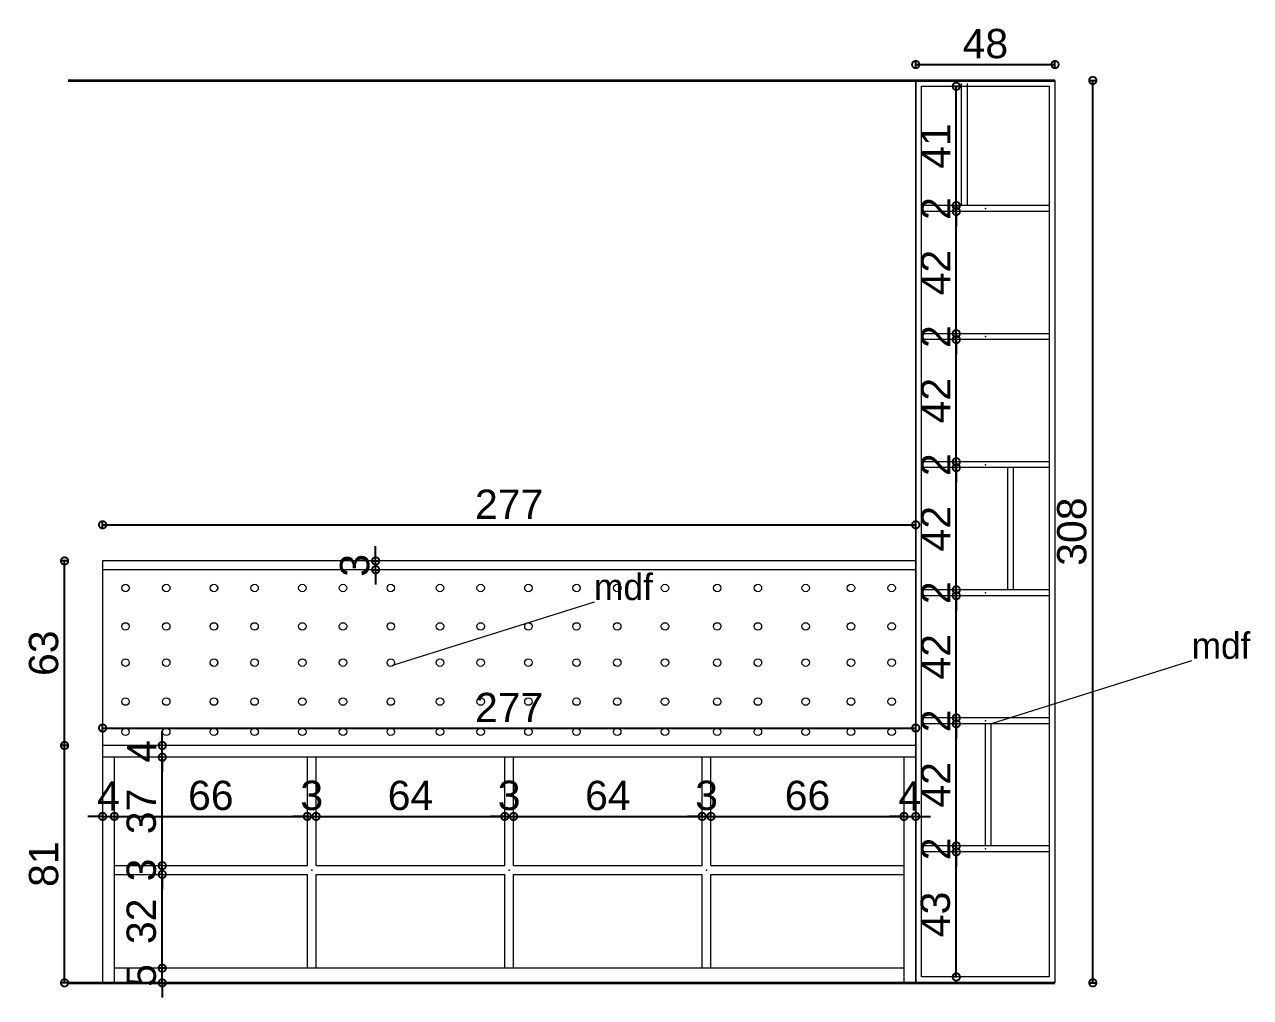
# Model space of a CAD drawing. Header units: inches. Extents: x 0 to 255999, y -6864 to -1377.
# Drawn here: x 44297.1 to 44715.5, y -4257.2 to -3925.1 of the extents above; entities that cross this region are included whole.
import ezdxf

# ---------------------------------------------------------------- set-up
doc = ezdxf.new("R2010")
doc.units = ezdxf.units.IN
doc.header["$MEASUREMENT"] = 0
doc.layers.add('mobilie', color=252, linetype='Continuous', lineweight=18)
doc.layers.add('mure', color=7, linetype='Continuous', lineweight=35)
doc.styles.get("Standard").update_dxf_attribs({"font": 'arial.ttf'})
doc.dimstyles.new('ISO-25', dxfattribs={"dimtxt": 10, "dimasz": 5, "dimexe": 1.25, "dimexo": 0.625, "dimgap": 2, "dimtad": 1, "dimdec": 0, "dimtxsty": 'Standard', "dimblk": 'DOTSMALL', "dimcen": 2.5, "dimadec": 0, "dimazin": 0, "dimtfac": 1, "dimtdec": 0, "dimtix": 1, "dimtmove": 0, "dimatfit": 3, "dimldrblk": 'DOTSMALL', "dimfxl": 1, "dimfxlon": 1, "dimarcsym": 0})

# ---------------------------------------------------------------- blocks, each defined once
blk = doc.blocks.new('_DotSmall')
at = {"color": 0, "linetype": 'ByBlock', "const_width": 0.5}
blk.add_lwpolyline([(-0.0625, 0, 1), (0.0625, 0, 1)], format="xyb", close=True, dxfattribs=at)
blk = doc.blocks.new('*D1399')
at = {"layer": 'Defpoints', "color": 0, "transparency": 16777216}
for p in [(44601.28, -4095.88), (44323.79, -4108.21), (44601.28, -4108.21)]:
    blk.add_point(p, dxfattribs=at)
at = {"layer": 'mobilie', "color": 0, "lineweight": -2, "transparency": 16777216}
for p, q in [((44323.79, -4096.88), (44323.79, -4094.63)), ((44323.79, -4095.88), (44601.28, -4095.88)), ((44601.28, -4096.88), (44601.28, -4094.63))]:
    blk.add_line(p, q, dxfattribs=at)
at = {"layer": 'mobilie', "color": 0, "lineweight": -2, "transparency": 16777216, "xscale": 5, "yscale": 5, "zscale": 5, "rotation": 180}
blk.add_blockref('_DotSmall', (44323.79, -4095.88), dxfattribs=at)
at = {"layer": 'mobilie', "color": 0, "lineweight": -2, "transparency": 16777216, "xscale": 5, "yscale": 5, "zscale": 5}
blk.add_blockref('_DotSmall', (44601.28, -4095.88), dxfattribs=at)
at = {"layer": 'mobilie', "color": 0, "transparency": 16777216, "insert": (44462.53, -4088.86), "char_height": 10, "attachment_point": 5}
blk.add_mtext('277', dxfattribs=at)
blk = doc.blocks.new('*D1400')
at = {"layer": 'Defpoints', "color": 0, "transparency": 16777216}
for p in [(44310.81, -4171.21), (44323.79, -4171.21), (44323.79, -4252.21)]:
    blk.add_point(p, dxfattribs=at)
at = {"layer": 'mobilie', "color": 0, "lineweight": -2, "transparency": 16777216}
for p, q in [((44311.81, -4171.21), (44309.56, -4171.21)), ((44310.81, -4252.21), (44310.81, -4171.21)), ((44311.81, -4252.21), (44309.56, -4252.21))]:
    blk.add_line(p, q, dxfattribs=at)
at = {"layer": 'mobilie', "color": 0, "lineweight": -2, "transparency": 16777216, "xscale": 5, "yscale": 5, "zscale": 5}
for p, rotation in [((44310.81, -4171.21), 90), ((44310.81, -4252.21), 270)]:
    blk.add_blockref('_DotSmall', p, dxfattribs=dict(at, rotation=rotation))
at = {"layer": 'mobilie', "color": 0, "transparency": 16777216, "insert": (44303.71, -4211.71), "char_height": 10, "attachment_point": 5, "rotation": 90}
blk.add_mtext('81', dxfattribs=at)
blk = doc.blocks.new('*D1401')
at = {"layer": 'Defpoints', "color": 0, "transparency": 16777216}
for p in [(44310.81, -4108.21), (44323.79, -4108.21), (44323.79, -4171.21)]:
    blk.add_point(p, dxfattribs=at)
at = {"layer": 'mobilie', "color": 0, "lineweight": -2, "transparency": 16777216}
for p, q in [((44311.81, -4108.21), (44309.56, -4108.21)), ((44310.81, -4171.21), (44310.81, -4108.21)), ((44311.81, -4171.21), (44309.56, -4171.21))]:
    blk.add_line(p, q, dxfattribs=at)
at = {"layer": 'mobilie', "color": 0, "lineweight": -2, "transparency": 16777216, "xscale": 5, "yscale": 5, "zscale": 5}
for p, rotation in [((44310.81, -4108.21), 90), ((44310.81, -4171.21), 270)]:
    blk.add_blockref('_DotSmall', p, dxfattribs=dict(at, rotation=rotation))
at = {"layer": 'mobilie', "color": 0, "transparency": 16777216, "insert": (44303.7, -4139.71), "char_height": 10, "attachment_point": 5, "rotation": 90}
blk.add_mtext('63', dxfattribs=at)
blk = doc.blocks.new('*D1402')
at = {"layer": 'Defpoints', "color": 0, "transparency": 16777216}
for p in [(44648.81, -3944.21), (44661.71, -3944.21), (44648.81, -4252.21)]:
    blk.add_point(p, dxfattribs=at)
at = {"layer": 'mobilie', "color": 0, "lineweight": -2, "transparency": 16777216}
for p, q in [((44660.71, -3944.21), (44662.96, -3944.21)), ((44661.71, -4252.21), (44661.71, -3944.21)), ((44660.71, -4252.21), (44662.96, -4252.21))]:
    blk.add_line(p, q, dxfattribs=at)
at = {"layer": 'mobilie', "color": 0, "lineweight": -2, "transparency": 16777216, "xscale": 5, "yscale": 5, "zscale": 5}
for p, rotation in [((44661.71, -3944.21), 90), ((44661.71, -4252.21), 270)]:
    blk.add_blockref('_DotSmall', p, dxfattribs=dict(at, rotation=rotation))
at = {"layer": 'mobilie', "color": 0, "transparency": 16777216, "insert": (44654.6, -4098.21), "char_height": 10, "attachment_point": 5, "rotation": 90}
blk.add_mtext('308', dxfattribs=at)
blk = doc.blocks.new('*D1403')
at = {"layer": 'Defpoints', "color": 0, "transparency": 16777216}
for p in [(44648.81, -3938.78), (44601.28, -3944.21), (44648.81, -3944.21)]:
    blk.add_point(p, dxfattribs=at)
at = {"layer": 'mobilie', "color": 0, "lineweight": -2, "transparency": 16777216}
for p, q in [((44601.28, -3939.78), (44601.28, -3937.53)), ((44601.28, -3938.78), (44648.81, -3938.78)), ((44648.81, -3939.78), (44648.81, -3937.53))]:
    blk.add_line(p, q, dxfattribs=at)
at = {"layer": 'mobilie', "color": 0, "lineweight": -2, "transparency": 16777216, "xscale": 5, "yscale": 5, "zscale": 5, "rotation": 180}
blk.add_blockref('_DotSmall', (44601.28, -3938.78), dxfattribs=at)
at = {"layer": 'mobilie', "color": 0, "lineweight": -2, "transparency": 16777216, "xscale": 5, "yscale": 5, "zscale": 5}
blk.add_blockref('_DotSmall', (44648.81, -3938.78), dxfattribs=at)
at = {"layer": 'mobilie', "color": 0, "transparency": 16777216, "insert": (44625.05, -3931.68), "char_height": 10, "attachment_point": 5}
blk.add_mtext('48', dxfattribs=at)
blk = doc.blocks.new('*D1404')
at = {"layer": 'Defpoints', "color": 0, "transparency": 16777216}
for p in [(44615.13, -4207.5), (44615.95, -4207.5), (44615.95, -4250.21)]:
    blk.add_point(p, dxfattribs=at)
at = {"layer": 'mobilie', "color": 0, "lineweight": -2, "transparency": 16777216}
for p, q in [((44615.32, -4207.5), (44613.88, -4207.5)), ((44615.13, -4250.21), (44615.13, -4207.5)), ((44615.32, -4250.21), (44613.88, -4250.21))]:
    blk.add_line(p, q, dxfattribs=at)
at = {"layer": 'mobilie', "color": 0, "lineweight": -2, "transparency": 16777216, "xscale": 5, "yscale": 5, "zscale": 5}
for p, rotation in [((44615.13, -4207.5), 90), ((44615.13, -4250.21), 270)]:
    blk.add_blockref('_DotSmall', p, dxfattribs=dict(at, rotation=rotation))
at = {"layer": 'mobilie', "color": 0, "transparency": 16777216, "insert": (44608.03, -4228.86), "char_height": 10, "attachment_point": 5, "rotation": 90}
blk.add_mtext('43', dxfattribs=at)
blk = doc.blocks.new('*D1405')
at = {"layer": 'Defpoints', "color": 0, "transparency": 16777216}
for p in [(44615.13, -4205.5), (44615.13, -4205.5), (44615.95, -4207.5)]:
    blk.add_point(p, dxfattribs=at)
at = {"layer": 'mobilie', "color": 0, "lineweight": -2, "transparency": 16777216}
for p, q in [((44615.13, -4205.5), (44615.13, -4200.5)), ((44615.13, -4205.5), (44613.88, -4205.5)), ((44615.32, -4207.5), (44613.88, -4207.5)), ((44615.13, -4207.5), (44615.13, -4205.5)), ((44615.13, -4207.5), (44615.13, -4212.5))]:
    blk.add_line(p, q, dxfattribs=at)
at = {"layer": 'mobilie', "color": 0, "lineweight": -2, "transparency": 16777216, "xscale": 5, "yscale": 5, "zscale": 5}
for p, rotation in [((44615.13, -4205.5), 270), ((44615.13, -4207.5), 90)]:
    blk.add_blockref('_DotSmall', p, dxfattribs=dict(at, rotation=rotation))
at = {"layer": 'mobilie', "color": 0, "transparency": 16777216, "insert": (44608.11, -4206.5), "char_height": 10, "attachment_point": 5, "rotation": 90}
blk.add_mtext('2', dxfattribs=at)
blk = doc.blocks.new('*D1406')
at = {"layer": 'Defpoints', "color": 0, "transparency": 16777216}
for p in [(44615.13, -4163.79), (44615.13, -4163.79), (44615.13, -4205.5)]:
    blk.add_point(p, dxfattribs=at)
at = {"layer": 'mobilie', "color": 0, "lineweight": -2, "transparency": 16777216}
for p, q in [((44615.13, -4163.79), (44613.88, -4163.79)), ((44615.13, -4205.5), (44615.13, -4163.79)), ((44615.13, -4205.5), (44613.88, -4205.5))]:
    blk.add_line(p, q, dxfattribs=at)
at = {"layer": 'mobilie', "color": 0, "lineweight": -2, "transparency": 16777216, "xscale": 5, "yscale": 5, "zscale": 5}
for p, rotation in [((44615.13, -4163.79), 90), ((44615.13, -4205.5), 270)]:
    blk.add_blockref('_DotSmall', p, dxfattribs=dict(at, rotation=rotation))
at = {"layer": 'mobilie', "color": 0, "transparency": 16777216, "insert": (44608.11, -4184.64), "char_height": 10, "attachment_point": 5, "rotation": 90}
blk.add_mtext('42', dxfattribs=at)
blk = doc.blocks.new('*D1407')
at = {"layer": 'Defpoints', "color": 0, "transparency": 16777216}
for p in [(44615.13, -4161.79), (44615.13, -4161.79), (44615.13, -4163.79)]:
    blk.add_point(p, dxfattribs=at)
at = {"layer": 'mobilie', "color": 0, "lineweight": -2, "transparency": 16777216}
for p, q in [((44615.13, -4161.79), (44615.13, -4156.79)), ((44615.13, -4161.79), (44613.88, -4161.79)), ((44615.13, -4163.79), (44615.13, -4161.79)), ((44615.13, -4163.79), (44613.88, -4163.79)), ((44615.13, -4163.79), (44615.13, -4168.79))]:
    blk.add_line(p, q, dxfattribs=at)
at = {"layer": 'mobilie', "color": 0, "lineweight": -2, "transparency": 16777216, "xscale": 5, "yscale": 5, "zscale": 5}
for p, rotation in [((44615.13, -4161.79), 270), ((44615.13, -4163.79), 90)]:
    blk.add_blockref('_DotSmall', p, dxfattribs=dict(at, rotation=rotation))
at = {"layer": 'mobilie', "color": 0, "transparency": 16777216, "insert": (44608.11, -4162.79), "char_height": 10, "attachment_point": 5, "rotation": 90}
blk.add_mtext('2', dxfattribs=at)
blk = doc.blocks.new('*D1408')
at = {"layer": 'Defpoints', "color": 0, "transparency": 16777216}
for p in [(44615.13, -4120.07), (44615.13, -4120.07), (44615.13, -4161.79)]:
    blk.add_point(p, dxfattribs=at)
at = {"layer": 'mobilie', "color": 0, "lineweight": -2, "transparency": 16777216}
for p, q in [((44615.13, -4120.07), (44613.88, -4120.07)), ((44615.13, -4161.79), (44615.13, -4120.07)), ((44615.13, -4161.79), (44613.88, -4161.79))]:
    blk.add_line(p, q, dxfattribs=at)
at = {"layer": 'mobilie', "color": 0, "lineweight": -2, "transparency": 16777216, "xscale": 5, "yscale": 5, "zscale": 5}
for p, rotation in [((44615.13, -4120.07), 90), ((44615.13, -4161.79), 270)]:
    blk.add_blockref('_DotSmall', p, dxfattribs=dict(at, rotation=rotation))
at = {"layer": 'mobilie', "color": 0, "transparency": 16777216, "insert": (44608.11, -4140.93), "char_height": 10, "attachment_point": 5, "rotation": 90}
blk.add_mtext('42', dxfattribs=at)
blk = doc.blocks.new('*D1409')
at = {"layer": 'Defpoints', "color": 0, "transparency": 16777216}
for p in [(44615.13, -4118.07), (44615.13, -4118.07), (44615.13, -4120.07)]:
    blk.add_point(p, dxfattribs=at)
at = {"layer": 'mobilie', "color": 0, "lineweight": -2, "transparency": 16777216}
for p, q in [((44615.13, -4118.07), (44615.13, -4113.07)), ((44615.13, -4118.07), (44613.88, -4118.07)), ((44615.13, -4120.07), (44613.88, -4120.07)), ((44615.13, -4120.07), (44615.13, -4118.07)), ((44615.13, -4120.07), (44615.13, -4125.07))]:
    blk.add_line(p, q, dxfattribs=at)
at = {"layer": 'mobilie', "color": 0, "lineweight": -2, "transparency": 16777216, "xscale": 5, "yscale": 5, "zscale": 5}
for p, rotation in [((44615.13, -4118.07), 270), ((44615.13, -4120.07), 90)]:
    blk.add_blockref('_DotSmall', p, dxfattribs=dict(at, rotation=rotation))
at = {"layer": 'mobilie', "color": 0, "transparency": 16777216, "insert": (44608.11, -4119.07), "char_height": 10, "attachment_point": 5, "rotation": 90}
blk.add_mtext('2', dxfattribs=at)
blk = doc.blocks.new('*D1410')
at = {"layer": 'Defpoints', "color": 0, "transparency": 16777216}
for p in [(44615.13, -4076.36), (44615.13, -4076.36), (44615.13, -4118.07)]:
    blk.add_point(p, dxfattribs=at)
at = {"layer": 'mobilie', "color": 0, "lineweight": -2, "transparency": 16777216}
for p, q in [((44615.13, -4076.36), (44613.88, -4076.36)), ((44615.13, -4118.07), (44615.13, -4076.36)), ((44615.13, -4118.07), (44613.88, -4118.07))]:
    blk.add_line(p, q, dxfattribs=at)
at = {"layer": 'mobilie', "color": 0, "lineweight": -2, "transparency": 16777216, "xscale": 5, "yscale": 5, "zscale": 5}
for p, rotation in [((44615.13, -4076.36), 90), ((44615.13, -4118.07), 270)]:
    blk.add_blockref('_DotSmall', p, dxfattribs=dict(at, rotation=rotation))
at = {"layer": 'mobilie', "color": 0, "transparency": 16777216, "insert": (44608.11, -4097.21), "char_height": 10, "attachment_point": 5, "rotation": 90}
blk.add_mtext('42', dxfattribs=at)
blk = doc.blocks.new('*D1411')
at = {"layer": 'Defpoints', "color": 0, "transparency": 16777216}
for p in [(44615.13, -4074.36), (44615.13, -4074.36), (44615.13, -4076.36)]:
    blk.add_point(p, dxfattribs=at)
at = {"layer": 'mobilie', "color": 0, "lineweight": -2, "transparency": 16777216}
for p, q in [((44615.13, -4074.36), (44615.13, -4069.36)), ((44615.13, -4074.36), (44613.88, -4074.36)), ((44615.13, -4076.36), (44615.13, -4074.36)), ((44615.13, -4076.36), (44613.88, -4076.36)), ((44615.13, -4076.36), (44615.13, -4081.36))]:
    blk.add_line(p, q, dxfattribs=at)
at = {"layer": 'mobilie', "color": 0, "lineweight": -2, "transparency": 16777216, "xscale": 5, "yscale": 5, "zscale": 5}
for p, rotation in [((44615.13, -4074.36), 270), ((44615.13, -4076.36), 90)]:
    blk.add_blockref('_DotSmall', p, dxfattribs=dict(at, rotation=rotation))
at = {"layer": 'mobilie', "color": 0, "transparency": 16777216, "insert": (44608.11, -4075.36), "char_height": 10, "attachment_point": 5, "rotation": 90}
blk.add_mtext('2', dxfattribs=at)
blk = doc.blocks.new('*D1412')
at = {"layer": 'Defpoints', "color": 0, "transparency": 16777216}
for p in [(44615.13, -4032.64), (44615.13, -4032.64), (44615.13, -4074.36)]:
    blk.add_point(p, dxfattribs=at)
at = {"layer": 'mobilie', "color": 0, "lineweight": -2, "transparency": 16777216}
for p, q in [((44615.13, -4032.64), (44613.88, -4032.64)), ((44615.13, -4074.36), (44615.13, -4032.64)), ((44615.13, -4074.36), (44613.88, -4074.36))]:
    blk.add_line(p, q, dxfattribs=at)
at = {"layer": 'mobilie', "color": 0, "lineweight": -2, "transparency": 16777216, "xscale": 5, "yscale": 5, "zscale": 5}
for p, rotation in [((44615.13, -4032.64), 90), ((44615.13, -4074.36), 270)]:
    blk.add_blockref('_DotSmall', p, dxfattribs=dict(at, rotation=rotation))
at = {"layer": 'mobilie', "color": 0, "transparency": 16777216, "insert": (44608.11, -4053.5), "char_height": 10, "attachment_point": 5, "rotation": 90}
blk.add_mtext('42', dxfattribs=at)
blk = doc.blocks.new('*D1413')
at = {"layer": 'Defpoints', "color": 0, "transparency": 16777216}
for p in [(44615.13, -4030.64), (44615.13, -4030.64), (44615.13, -4032.64)]:
    blk.add_point(p, dxfattribs=at)
at = {"layer": 'mobilie', "color": 0, "lineweight": -2, "transparency": 16777216}
for p, q in [((44615.13, -4030.64), (44615.13, -4025.64)), ((44615.13, -4030.64), (44613.88, -4030.64)), ((44615.13, -4032.64), (44613.88, -4032.64)), ((44615.13, -4032.64), (44615.13, -4030.64)), ((44615.13, -4032.64), (44615.13, -4037.64))]:
    blk.add_line(p, q, dxfattribs=at)
at = {"layer": 'mobilie', "color": 0, "lineweight": -2, "transparency": 16777216, "xscale": 5, "yscale": 5, "zscale": 5}
for p, rotation in [((44615.13, -4030.64), 270), ((44615.13, -4032.64), 90)]:
    blk.add_blockref('_DotSmall', p, dxfattribs=dict(at, rotation=rotation))
at = {"layer": 'mobilie', "color": 0, "transparency": 16777216, "insert": (44608.11, -4031.64), "char_height": 10, "attachment_point": 5, "rotation": 90}
blk.add_mtext('2', dxfattribs=at)
blk = doc.blocks.new('*D1414')
at = {"layer": 'Defpoints', "color": 0, "transparency": 16777216}
for p in [(44615.13, -3988.93), (44615.13, -3988.93), (44615.13, -4030.64)]:
    blk.add_point(p, dxfattribs=at)
at = {"layer": 'mobilie', "color": 0, "lineweight": -2, "transparency": 16777216}
for p, q in [((44615.13, -3988.93), (44613.88, -3988.93)), ((44615.13, -4030.64), (44615.13, -3988.93)), ((44615.13, -4030.64), (44613.88, -4030.64))]:
    blk.add_line(p, q, dxfattribs=at)
at = {"layer": 'mobilie', "color": 0, "lineweight": -2, "transparency": 16777216, "xscale": 5, "yscale": 5, "zscale": 5}
for p, rotation in [((44615.13, -3988.93), 90), ((44615.13, -4030.64), 270)]:
    blk.add_blockref('_DotSmall', p, dxfattribs=dict(at, rotation=rotation))
at = {"layer": 'mobilie', "color": 0, "transparency": 16777216, "insert": (44608.11, -4009.79), "char_height": 10, "attachment_point": 5, "rotation": 90}
blk.add_mtext('42', dxfattribs=at)
blk = doc.blocks.new('*D1415')
at = {"layer": 'Defpoints', "color": 0, "transparency": 16777216}
for p in [(44613.62, -3986.93), (44615.13, -3986.93), (44615.13, -3988.93)]:
    blk.add_point(p, dxfattribs=at)
at = {"layer": 'mobilie', "color": 0, "lineweight": -2, "transparency": 16777216}
for p, q in [((44615.13, -3986.93), (44615.13, -3981.93)), ((44614.25, -3986.93), (44616.38, -3986.93)), ((44615.13, -3988.93), (44615.13, -3986.93)), ((44615.13, -3988.93), (44613.88, -3988.93)), ((44615.13, -3988.93), (44615.13, -3993.93))]:
    blk.add_line(p, q, dxfattribs=at)
at = {"layer": 'mobilie', "color": 0, "lineweight": -2, "transparency": 16777216, "xscale": 5, "yscale": 5, "zscale": 5}
for p, rotation in [((44615.13, -3986.93), 270), ((44615.13, -3988.93), 90)]:
    blk.add_blockref('_DotSmall', p, dxfattribs=dict(at, rotation=rotation))
at = {"layer": 'mobilie', "color": 0, "transparency": 16777216, "insert": (44608.11, -3987.93), "char_height": 10, "attachment_point": 5, "rotation": 90}
blk.add_mtext('2', dxfattribs=at)
blk = doc.blocks.new('*D1416')
at = {"layer": 'Defpoints', "color": 0, "transparency": 16777216}
for p in [(44612.63, -3946.21), (44615.13, -3946.21), (44613.62, -3986.93)]:
    blk.add_point(p, dxfattribs=at)
at = {"layer": 'mobilie', "color": 0, "lineweight": -2, "transparency": 16777216}
for p, q in [((44614.13, -3946.21), (44616.38, -3946.21)), ((44615.13, -3986.93), (44615.13, -3946.21)), ((44614.25, -3986.93), (44616.38, -3986.93))]:
    blk.add_line(p, q, dxfattribs=at)
at = {"layer": 'mobilie', "color": 0, "lineweight": -2, "transparency": 16777216, "xscale": 5, "yscale": 5, "zscale": 5}
for p, rotation in [((44615.13, -3946.21), 90), ((44615.13, -3986.93), 270)]:
    blk.add_blockref('_DotSmall', p, dxfattribs=dict(at, rotation=rotation))
at = {"layer": 'mobilie', "color": 0, "transparency": 16777216, "insert": (44608.11, -3966.57), "char_height": 10, "attachment_point": 5, "rotation": 90}
blk.add_mtext('41', dxfattribs=at)
blk = doc.blocks.new('*D1417')
at = {"layer": 'Defpoints', "color": 0, "transparency": 16777216}
for p in [(44323.79, -4190.11), (44327.79, -4190.11), (44327.79, -4195.41)]:
    blk.add_point(p, dxfattribs=at)
at = {"layer": 'mobilie', "color": 0, "lineweight": -2, "transparency": 16777216}
for p, q in [((44323.79, -4195.41), (44318.79, -4195.41)), ((44323.79, -4194.41), (44323.79, -4196.66)), ((44323.79, -4195.41), (44327.79, -4195.41)), ((44327.79, -4194.41), (44327.79, -4196.66)), ((44327.79, -4195.41), (44332.79, -4195.41))]:
    blk.add_line(p, q, dxfattribs=at)
at = {"layer": 'mobilie', "color": 0, "lineweight": -2, "transparency": 16777216, "xscale": 5, "yscale": 5, "zscale": 5}
blk.add_blockref('_DotSmall', (44323.79, -4195.41), dxfattribs=at)
at = {"layer": 'mobilie', "color": 0, "lineweight": -2, "transparency": 16777216, "xscale": 5, "yscale": 5, "zscale": 5, "rotation": 180}
blk.add_blockref('_DotSmall', (44327.79, -4195.41), dxfattribs=at)
at = {"layer": 'mobilie', "color": 0, "transparency": 16777216, "insert": (44325.79, -4188.41), "char_height": 10, "attachment_point": 5}
blk.add_mtext('4', dxfattribs=at)
blk = doc.blocks.new('*D1418')
at = {"layer": 'Defpoints', "color": 0, "transparency": 16777216}
for p in [(44327.79, -4190.11), (44393.66, -4193.71), (44393.66, -4195.41)]:
    blk.add_point(p, dxfattribs=at)
at = {"layer": 'mobilie', "color": 0, "lineweight": -2, "transparency": 16777216}
for p, q in [((44327.79, -4194.41), (44327.79, -4196.66)), ((44327.79, -4195.41), (44393.66, -4195.41)), ((44393.66, -4194.41), (44393.66, -4196.66))]:
    blk.add_line(p, q, dxfattribs=at)
at = {"layer": 'mobilie', "color": 0, "lineweight": -2, "transparency": 16777216, "xscale": 5, "yscale": 5, "zscale": 5, "rotation": 180}
blk.add_blockref('_DotSmall', (44327.79, -4195.41), dxfattribs=at)
at = {"layer": 'mobilie', "color": 0, "lineweight": -2, "transparency": 16777216, "xscale": 5, "yscale": 5, "zscale": 5}
blk.add_blockref('_DotSmall', (44393.66, -4195.41), dxfattribs=at)
at = {"layer": 'mobilie', "color": 0, "transparency": 16777216, "insert": (44360.72, -4188.31), "char_height": 10, "attachment_point": 5}
blk.add_mtext('66', dxfattribs=at)
blk = doc.blocks.new('*D1419')
at = {"layer": 'Defpoints', "color": 0, "transparency": 16777216}
for p in [(44393.66, -4193.71), (44396.66, -4195.41), (44396.66, -4195.41)]:
    blk.add_point(p, dxfattribs=at)
at = {"layer": 'mobilie', "color": 0, "lineweight": -2, "transparency": 16777216}
for p, q in [((44393.66, -4195.41), (44388.66, -4195.41)), ((44393.66, -4194.41), (44393.66, -4196.66)), ((44393.66, -4195.41), (44396.66, -4195.41)), ((44396.66, -4195.41), (44396.66, -4194.16)), ((44396.66, -4195.41), (44401.66, -4195.41))]:
    blk.add_line(p, q, dxfattribs=at)
at = {"layer": 'mobilie', "color": 0, "lineweight": -2, "transparency": 16777216, "xscale": 5, "yscale": 5, "zscale": 5}
blk.add_blockref('_DotSmall', (44393.66, -4195.41), dxfattribs=at)
at = {"layer": 'mobilie', "color": 0, "lineweight": -2, "transparency": 16777216, "xscale": 5, "yscale": 5, "zscale": 5, "rotation": 180}
blk.add_blockref('_DotSmall', (44396.66, -4195.41), dxfattribs=at)
at = {"layer": 'mobilie', "color": 0, "transparency": 16777216, "insert": (44395.16, -4188.3), "char_height": 10, "attachment_point": 5}
blk.add_mtext('3', dxfattribs=at)
blk = doc.blocks.new('*D1420')
at = {"layer": 'Defpoints', "color": 0, "transparency": 16777216}
for p in [(44396.66, -4195.41), (44461.03, -4193.71), (44461.03, -4195.41)]:
    blk.add_point(p, dxfattribs=at)
at = {"layer": 'mobilie', "color": 0, "lineweight": -2, "transparency": 16777216}
for p, q in [((44396.66, -4195.41), (44396.66, -4194.16)), ((44396.66, -4195.41), (44461.03, -4195.41)), ((44461.03, -4194.41), (44461.03, -4196.66))]:
    blk.add_line(p, q, dxfattribs=at)
at = {"layer": 'mobilie', "color": 0, "lineweight": -2, "transparency": 16777216, "xscale": 5, "yscale": 5, "zscale": 5, "rotation": 180}
blk.add_blockref('_DotSmall', (44396.66, -4195.41), dxfattribs=at)
at = {"layer": 'mobilie', "color": 0, "lineweight": -2, "transparency": 16777216, "xscale": 5, "yscale": 5, "zscale": 5}
blk.add_blockref('_DotSmall', (44461.03, -4195.41), dxfattribs=at)
at = {"layer": 'mobilie', "color": 0, "transparency": 16777216, "insert": (44428.85, -4188.31), "char_height": 10, "attachment_point": 5}
blk.add_mtext('64', dxfattribs=at)
blk = doc.blocks.new('*D1421')
at = {"layer": 'Defpoints', "color": 0, "transparency": 16777216}
for p in [(44461.03, -4193.71), (44464.03, -4193.71), (44464.03, -4195.41)]:
    blk.add_point(p, dxfattribs=at)
at = {"layer": 'mobilie', "color": 0, "lineweight": -2, "transparency": 16777216}
for p, q in [((44461.03, -4195.41), (44456.03, -4195.41)), ((44461.03, -4194.41), (44461.03, -4196.66)), ((44461.03, -4195.41), (44464.03, -4195.41)), ((44464.03, -4194.41), (44464.03, -4196.66)), ((44464.03, -4195.41), (44469.03, -4195.41))]:
    blk.add_line(p, q, dxfattribs=at)
at = {"layer": 'mobilie', "color": 0, "lineweight": -2, "transparency": 16777216, "xscale": 5, "yscale": 5, "zscale": 5}
blk.add_blockref('_DotSmall', (44461.03, -4195.41), dxfattribs=at)
at = {"layer": 'mobilie', "color": 0, "lineweight": -2, "transparency": 16777216, "xscale": 5, "yscale": 5, "zscale": 5, "rotation": 180}
blk.add_blockref('_DotSmall', (44464.03, -4195.41), dxfattribs=at)
at = {"layer": 'mobilie', "color": 0, "transparency": 16777216, "insert": (44462.53, -4188.3), "char_height": 10, "attachment_point": 5}
blk.add_mtext('3', dxfattribs=at)
blk = doc.blocks.new('*D1422')
at = {"layer": 'Defpoints', "color": 0, "transparency": 16777216}
for p in [(44464.03, -4193.71), (44528.41, -4195.41), (44528.41, -4195.41)]:
    blk.add_point(p, dxfattribs=at)
at = {"layer": 'mobilie', "color": 0, "lineweight": -2, "transparency": 16777216}
for p, q in [((44464.03, -4194.41), (44464.03, -4196.66)), ((44464.03, -4195.41), (44528.41, -4195.41)), ((44528.41, -4195.41), (44528.41, -4194.16))]:
    blk.add_line(p, q, dxfattribs=at)
at = {"layer": 'mobilie', "color": 0, "lineweight": -2, "transparency": 16777216, "xscale": 5, "yscale": 5, "zscale": 5, "rotation": 180}
blk.add_blockref('_DotSmall', (44464.03, -4195.41), dxfattribs=at)
at = {"layer": 'mobilie', "color": 0, "lineweight": -2, "transparency": 16777216, "xscale": 5, "yscale": 5, "zscale": 5}
blk.add_blockref('_DotSmall', (44528.41, -4195.41), dxfattribs=at)
at = {"layer": 'mobilie', "color": 0, "transparency": 16777216, "insert": (44496.22, -4188.31), "char_height": 10, "attachment_point": 5}
blk.add_mtext('64', dxfattribs=at)
blk = doc.blocks.new('*D1423')
at = {"layer": 'Defpoints', "color": 0, "transparency": 16777216}
for p in [(44528.41, -4195.41), (44531.41, -4195.41), (44531.41, -4195.41)]:
    blk.add_point(p, dxfattribs=at)
at = {"layer": 'mobilie', "color": 0, "lineweight": -2, "transparency": 16777216}
for p, q in [((44528.41, -4195.41), (44523.41, -4195.41)), ((44528.41, -4195.41), (44528.41, -4194.16)), ((44528.41, -4195.41), (44531.41, -4195.41)), ((44531.41, -4195.41), (44531.41, -4194.16)), ((44531.41, -4195.41), (44536.41, -4195.41))]:
    blk.add_line(p, q, dxfattribs=at)
at = {"layer": 'mobilie', "color": 0, "lineweight": -2, "transparency": 16777216, "xscale": 5, "yscale": 5, "zscale": 5}
blk.add_blockref('_DotSmall', (44528.41, -4195.41), dxfattribs=at)
at = {"layer": 'mobilie', "color": 0, "lineweight": -2, "transparency": 16777216, "xscale": 5, "yscale": 5, "zscale": 5, "rotation": 180}
blk.add_blockref('_DotSmall', (44531.41, -4195.41), dxfattribs=at)
at = {"layer": 'mobilie', "color": 0, "transparency": 16777216, "insert": (44529.91, -4188.3), "char_height": 10, "attachment_point": 5}
blk.add_mtext('3', dxfattribs=at)
blk = doc.blocks.new('*D1424')
at = {"layer": 'Defpoints', "color": 0, "transparency": 16777216}
for p in [(44531.41, -4195.41), (44597.28, -4195.41), (44597.28, -4195.41)]:
    blk.add_point(p, dxfattribs=at)
at = {"layer": 'mobilie', "color": 0, "lineweight": -2, "transparency": 16777216}
for p, q in [((44531.41, -4195.41), (44531.41, -4194.16)), ((44531.41, -4195.41), (44597.28, -4195.41)), ((44597.28, -4195.41), (44597.28, -4194.16))]:
    blk.add_line(p, q, dxfattribs=at)
at = {"layer": 'mobilie', "color": 0, "lineweight": -2, "transparency": 16777216, "xscale": 5, "yscale": 5, "zscale": 5, "rotation": 180}
blk.add_blockref('_DotSmall', (44531.41, -4195.41), dxfattribs=at)
at = {"layer": 'mobilie', "color": 0, "lineweight": -2, "transparency": 16777216, "xscale": 5, "yscale": 5, "zscale": 5}
blk.add_blockref('_DotSmall', (44597.28, -4195.41), dxfattribs=at)
at = {"layer": 'mobilie', "color": 0, "transparency": 16777216, "insert": (44564.35, -4188.31), "char_height": 10, "attachment_point": 5}
blk.add_mtext('66', dxfattribs=at)
blk = doc.blocks.new('*D1425')
at = {"layer": 'Defpoints', "color": 0, "transparency": 16777216}
for p in [(44597.28, -4195.41), (44601.28, -4195.41), (44601.28, -4195.41)]:
    blk.add_point(p, dxfattribs=at)
at = {"layer": 'mobilie', "color": 0, "lineweight": -2, "transparency": 16777216}
for p, q in [((44597.28, -4195.41), (44592.28, -4195.41)), ((44597.28, -4195.41), (44597.28, -4194.16)), ((44597.28, -4195.41), (44601.28, -4195.41)), ((44601.28, -4195.41), (44601.28, -4194.16)), ((44601.28, -4195.41), (44606.28, -4195.41))]:
    blk.add_line(p, q, dxfattribs=at)
at = {"layer": 'mobilie', "color": 0, "lineweight": -2, "transparency": 16777216, "xscale": 5, "yscale": 5, "zscale": 5}
blk.add_blockref('_DotSmall', (44597.28, -4195.41), dxfattribs=at)
at = {"layer": 'mobilie', "color": 0, "lineweight": -2, "transparency": 16777216, "xscale": 5, "yscale": 5, "zscale": 5, "rotation": 180}
blk.add_blockref('_DotSmall', (44601.28, -4195.41), dxfattribs=at)
at = {"layer": 'mobilie', "color": 0, "transparency": 16777216, "insert": (44599.28, -4188.41), "char_height": 10, "attachment_point": 5}
blk.add_mtext('4', dxfattribs=at)
blk = doc.blocks.new('*D1426')
at = {"layer": 'Defpoints', "color": 0, "transparency": 16777216}
for p in [(44411.88, -4108.21), (44416.97, -4108.21), (44411.88, -4111.21)]:
    blk.add_point(p, dxfattribs=at)
at = {"layer": 'mobilie', "color": 0, "lineweight": -2, "transparency": 16777216}
for p, q in [((44416.97, -4108.21), (44416.97, -4103.21)), ((44415.97, -4108.21), (44418.22, -4108.21)), ((44416.97, -4111.21), (44416.97, -4108.21)), ((44415.97, -4111.21), (44418.22, -4111.21)), ((44416.97, -4111.21), (44416.97, -4116.21))]:
    blk.add_line(p, q, dxfattribs=at)
at = {"layer": 'mobilie', "color": 0, "lineweight": -2, "transparency": 16777216, "xscale": 5, "yscale": 5, "zscale": 5}
for p, rotation in [((44416.97, -4108.21), 270), ((44416.97, -4111.21), 90)]:
    blk.add_blockref('_DotSmall', p, dxfattribs=dict(at, rotation=rotation))
at = {"layer": 'mobilie', "color": 0, "transparency": 16777216, "insert": (44409.86, -4109.71), "char_height": 10, "attachment_point": 5, "rotation": 90}
blk.add_mtext('3', dxfattribs=at)
blk = doc.blocks.new('*D1427')
at = {"layer": 'Defpoints', "color": 0, "transparency": 16777216}
for p in [(44344.15, -4247.21), (44348.86, -4247.21), (44348.86, -4252.21)]:
    blk.add_point(p, dxfattribs=at)
at = {"layer": 'mobilie', "color": 0, "lineweight": -2, "transparency": 16777216}
for p, q in [((44344.15, -4247.21), (44344.15, -4242.21)), ((44345.15, -4247.21), (44342.9, -4247.21)), ((44344.15, -4252.21), (44344.15, -4247.21)), ((44345.15, -4252.21), (44342.9, -4252.21)), ((44344.15, -4252.21), (44344.15, -4257.21))]:
    blk.add_line(p, q, dxfattribs=at)
at = {"layer": 'mobilie', "color": 0, "lineweight": -2, "transparency": 16777216, "xscale": 5, "yscale": 5, "zscale": 5}
for p, rotation in [((44344.15, -4247.21), 270), ((44344.15, -4252.21), 90)]:
    blk.add_blockref('_DotSmall', p, dxfattribs=dict(at, rotation=rotation))
at = {"layer": 'mobilie', "color": 0, "transparency": 16777216, "insert": (44337.06, -4249.71), "char_height": 10, "attachment_point": 5, "rotation": 90}
blk.add_mtext('5', dxfattribs=at)
blk = doc.blocks.new('*D1428')
at = {"layer": 'Defpoints', "color": 0, "transparency": 16777216}
for p in [(44344.15, -4215.21), (44344.15, -4215.21), (44348.86, -4247.21)]:
    blk.add_point(p, dxfattribs=at)
at = {"layer": 'mobilie', "color": 0, "lineweight": -2, "transparency": 16777216}
for p, q in [((44344.15, -4215.21), (44342.9, -4215.21)), ((44344.15, -4247.21), (44344.15, -4215.21)), ((44345.15, -4247.21), (44342.9, -4247.21))]:
    blk.add_line(p, q, dxfattribs=at)
at = {"layer": 'mobilie', "color": 0, "lineweight": -2, "transparency": 16777216, "xscale": 5, "yscale": 5, "zscale": 5}
for p, rotation in [((44344.15, -4215.21), 90), ((44344.15, -4247.21), 270)]:
    blk.add_blockref('_DotSmall', p, dxfattribs=dict(at, rotation=rotation))
at = {"layer": 'mobilie', "color": 0, "transparency": 16777216, "insert": (44337.04, -4231.21), "char_height": 10, "attachment_point": 5, "rotation": 90}
blk.add_mtext('32', dxfattribs=at)
blk = doc.blocks.new('*D1429')
at = {"layer": 'Defpoints', "color": 0, "transparency": 16777216}
for p in [(44344.15, -4212.21), (44344.15, -4212.21), (44344.15, -4215.21)]:
    blk.add_point(p, dxfattribs=at)
at = {"layer": 'mobilie', "color": 0, "lineweight": -2, "transparency": 16777216}
for p, q in [((44344.15, -4212.21), (44344.15, -4207.21)), ((44344.15, -4212.21), (44342.9, -4212.21)), ((44344.15, -4215.21), (44344.15, -4212.21)), ((44344.15, -4215.21), (44342.9, -4215.21)), ((44344.15, -4215.21), (44344.15, -4220.21))]:
    blk.add_line(p, q, dxfattribs=at)
at = {"layer": 'mobilie', "color": 0, "lineweight": -2, "transparency": 16777216, "xscale": 5, "yscale": 5, "zscale": 5}
for p, rotation in [((44344.15, -4212.21), 270), ((44344.15, -4215.21), 90)]:
    blk.add_blockref('_DotSmall', p, dxfattribs=dict(at, rotation=rotation))
at = {"layer": 'mobilie', "color": 0, "transparency": 16777216, "insert": (44337.04, -4213.71), "char_height": 10, "attachment_point": 5, "rotation": 90}
blk.add_mtext('3', dxfattribs=at)
blk = doc.blocks.new('*D1430')
at = {"layer": 'Defpoints', "color": 0, "transparency": 16777216}
for p in [(44344.15, -4175.21), (44344.15, -4175.21), (44344.15, -4212.21)]:
    blk.add_point(p, dxfattribs=at)
at = {"layer": 'mobilie', "color": 0, "lineweight": -2, "transparency": 16777216}
for p, q in [((44344.15, -4175.21), (44342.9, -4175.21)), ((44344.15, -4212.21), (44344.15, -4175.21)), ((44344.15, -4212.21), (44342.9, -4212.21))]:
    blk.add_line(p, q, dxfattribs=at)
at = {"layer": 'mobilie', "color": 0, "lineweight": -2, "transparency": 16777216, "xscale": 5, "yscale": 5, "zscale": 5}
for p, rotation in [((44344.15, -4175.21), 90), ((44344.15, -4212.21), 270)]:
    blk.add_blockref('_DotSmall', p, dxfattribs=dict(at, rotation=rotation))
at = {"layer": 'mobilie', "color": 0, "transparency": 16777216, "insert": (44337.04, -4193.71), "char_height": 10, "attachment_point": 5, "rotation": 90}
blk.add_mtext('37', dxfattribs=at)
blk = doc.blocks.new('*D1431')
at = {"layer": 'Defpoints', "color": 0, "transparency": 16777216}
for p in [(44344.15, -4171.21), (44344.15, -4171.21), (44344.15, -4175.21)]:
    blk.add_point(p, dxfattribs=at)
at = {"layer": 'mobilie', "color": 0, "lineweight": -2, "transparency": 16777216}
for p, q in [((44344.15, -4171.21), (44344.15, -4166.21)), ((44344.15, -4171.21), (44342.9, -4171.21)), ((44344.15, -4175.21), (44344.15, -4171.21)), ((44344.15, -4175.21), (44342.9, -4175.21)), ((44344.15, -4175.21), (44344.15, -4180.21))]:
    blk.add_line(p, q, dxfattribs=at)
at = {"layer": 'mobilie', "color": 0, "lineweight": -2, "transparency": 16777216, "xscale": 5, "yscale": 5, "zscale": 5}
for p, rotation in [((44344.15, -4171.21), 270), ((44344.15, -4175.21), 90)]:
    blk.add_blockref('_DotSmall', p, dxfattribs=dict(at, rotation=rotation))
at = {"layer": 'mobilie', "color": 0, "transparency": 16777216, "insert": (44337.15, -4173.21), "char_height": 10, "attachment_point": 5, "rotation": 90}
blk.add_mtext('4', dxfattribs=at)
blk = doc.blocks.new('*D1432')
at = {"layer": 'Defpoints', "color": 0, "transparency": 16777216}
for p in [(44601.28, -4165.25), (44323.79, -4171.21), (44601.28, -4171.21)]:
    blk.add_point(p, dxfattribs=at)
at = {"layer": 'mobilie', "color": 0, "lineweight": -2, "transparency": 16777216}
for p, q in [((44323.79, -4166.25), (44323.79, -4164)), ((44323.79, -4165.25), (44601.28, -4165.25)), ((44601.28, -4166.25), (44601.28, -4164))]:
    blk.add_line(p, q, dxfattribs=at)
at = {"layer": 'mobilie', "color": 0, "lineweight": -2, "transparency": 16777216, "xscale": 5, "yscale": 5, "zscale": 5, "rotation": 180}
blk.add_blockref('_DotSmall', (44323.79, -4165.25), dxfattribs=at)
at = {"layer": 'mobilie', "color": 0, "lineweight": -2, "transparency": 16777216, "xscale": 5, "yscale": 5, "zscale": 5}
blk.add_blockref('_DotSmall', (44601.28, -4165.25), dxfattribs=at)
at = {"layer": 'mobilie', "color": 0, "transparency": 16777216, "insert": (44462.53, -4158.23), "char_height": 10, "attachment_point": 5}
blk.add_mtext('277', dxfattribs=at)

msp = doc.modelspace()

# ---------------------------------------------------------------- linework, layer by layer
at = {"layer": 'mobilie'}
for points in [[(44601.28, -3944.21), (44601.28, -4171.21)], [(44616.92, -3986.93), (44616.92, -3945.21)], [(44618.92, -3986.93), (44618.92, -3945.21)], [(44648.81, -3944.21), (44648.81, -4252.21)], [(44646.81, -3986.93), (44603.28, -3986.93)], [(44646.81, -3988.93), (44603.28, -3988.93)], [(44646.81, -4030.64), (44603.28, -4030.64)], [(44646.81, -4032.64), (44603.28, -4032.64)], [(44646.81, -4074.36), (44603.28, -4074.36)], [(44646.81, -4076.36), (44603.28, -4076.36)], [(44632.69, -4118.07), (44632.69, -4076.36)], [(44634.69, -4118.07), (44634.69, -4076.36)], [(44323.79, -4108.21), (44323.79, -4171.21)], [(44601.28, -4108.21), (44323.79, -4108.21)], [(44601.28, -4111.21), (44323.79, -4111.21)], [(44646.81, -4118.07), (44603.28, -4118.07)], [(44646.81, -4120.07), (44603.28, -4120.07)], [(44491.5, -4122.28), (44423.1, -4143.74)], [(44695.45, -4142.32), (44627.05, -4163.79)], [(44646.81, -4161.79), (44603.28, -4161.79)], [(44646.81, -4163.79), (44603.28, -4163.79)], [(44625.05, -4205.5), (44625.05, -4163.79)], [(44627.05, -4205.5), (44627.05, -4163.79)], [(44601.28, -4171.21), (44323.79, -4171.21)], [(44323.79, -4171.21), (44323.79, -4252.21)], [(44601.28, -4171.21), (44601.28, -4252.22)], [(44601.28, -4175.21), (44323.79, -4175.21)], [(44327.79, -4175.21), (44327.79, -4252.21)], [(44393.66, -4212.21), (44393.66, -4175.21)], [(44396.66, -4212.21), (44396.66, -4175.21)], [(44461.03, -4212.21), (44461.03, -4175.21)], [(44464.03, -4212.21), (44464.03, -4175.21)], [(44528.41, -4212.21), (44528.41, -4175.21)], [(44531.41, -4212.21), (44531.41, -4175.21)], [(44597.28, -4175.21), (44597.28, -4252.22)], [(44646.81, -4205.5), (44603.28, -4205.5)], [(44646.81, -4207.5), (44603.28, -4207.5)], [(44327.79, -4212.21), (44393.66, -4212.21)], [(44396.66, -4212.21), (44461.03, -4212.21)], [(44464.03, -4212.21), (44528.41, -4212.21)], [(44531.41, -4212.21), (44597.28, -4212.21)], [(44327.79, -4215.21), (44393.66, -4215.21)], [(44393.66, -4247.21), (44393.66, -4215.21)], [(44396.66, -4247.21), (44396.66, -4215.21)], [(44396.66, -4215.21), (44461.03, -4215.21)], [(44461.03, -4247.21), (44461.03, -4215.21)], [(44464.03, -4247.21), (44464.03, -4215.21)], [(44464.03, -4215.21), (44528.41, -4215.21)], [(44528.41, -4247.21), (44528.41, -4215.21)], [(44531.41, -4247.21), (44531.41, -4215.21)], [(44531.41, -4215.21), (44597.28, -4215.21)], [(44597.28, -4247.21), (44327.79, -4247.21)], [(44601.28, -4252.21), (44323.79, -4252.21)]]:
    msp.add_lwpolyline(points, dxfattribs=at)
for points in [[(44601.28, -3944.21), (44648.81, -3944.21), (44648.81, -4252.21), (44601.28, -4252.21)], [(44603.28, -3946.21), (44646.81, -3946.21), (44646.81, -4250.21), (44603.28, -4250.21)]]:
    msp.add_lwpolyline(points, close=True, dxfattribs=at)
for centre in [(44331.61, -4117.45), (44345.51, -4117.45), (44361.77, -4117.45), (44361.79, -4117.45), (44375.66, -4117.45), (44391.95, -4117.45), (44391.95, -4117.45), (44405.84, -4117.45), (44422.13, -4117.45), (44438.93, -4117.45), (44452.82, -4117.45), (44469.11, -4117.45), (44485.54, -4117.45), (44499.43, -4117.45), (44515.72, -4117.45), (44533.54, -4117.45), (44547.43, -4117.45), (44563.72, -4117.45), (44579.18, -4117.45), (44593.07, -4117.45), (44331.61, -4130.56), (44345.51, -4130.56), (44361.77, -4130.56), (44361.79, -4130.56), (44375.66, -4130.56), (44391.95, -4130.56), (44391.95, -4130.56), (44405.84, -4130.56), (44422.13, -4130.56), (44438.93, -4130.56), (44452.82, -4130.56), (44469.11, -4130.56), (44485.54, -4130.56), (44499.43, -4130.56), (44515.72, -4130.56), (44533.54, -4130.56), (44547.43, -4130.56), (44563.72, -4130.56), (44579.18, -4130.56), (44593.07, -4130.56), (44331.61, -4142.92), (44345.51, -4142.92), (44361.77, -4142.92), (44361.79, -4142.92), (44375.66, -4142.92), (44391.95, -4142.92), (44391.95, -4142.92), (44405.84, -4142.92), (44422.13, -4142.92), (44438.93, -4142.92), (44452.82, -4142.92), (44469.11, -4142.92), (44485.54, -4142.92), (44499.43, -4142.92), (44515.72, -4142.92), (44533.54, -4142.92), (44547.43, -4142.92), (44563.72, -4142.92), (44579.18, -4142.92), (44593.07, -4142.92), (44331.61, -4156.22), (44345.51, -4156.22), (44361.77, -4156.22), (44361.79, -4156.22), (44375.66, -4156.22), (44391.95, -4156.22), (44391.95, -4156.22), (44405.84, -4156.22), (44422.13, -4156.22), (44438.93, -4156.22), (44452.82, -4156.22), (44469.11, -4156.22), (44485.54, -4156.22), (44499.43, -4156.22), (44515.72, -4156.22), (44533.54, -4156.22), (44547.43, -4156.22), (44563.72, -4156.22), (44579.18, -4156.22), (44593.07, -4156.22), (44331.61, -4166.52), (44345.51, -4166.52), (44361.77, -4166.52), (44361.79, -4166.52), (44375.66, -4166.52), (44391.95, -4166.52), (44391.95, -4166.52), (44405.84, -4166.52), (44422.13, -4166.52), (44438.93, -4166.52), (44452.82, -4166.52), (44469.11, -4166.52), (44485.54, -4166.52), (44499.43, -4166.52), (44515.72, -4166.52), (44533.54, -4166.52), (44547.43, -4166.52), (44563.72, -4166.52), (44579.18, -4166.52), (44593.07, -4166.52)]:
    msp.add_circle(centre, 1.27, dxfattribs=at)
for p in [(44625.05, -3987.93), (44625.05, -4031.64), (44625.05, -4075.36), (44625.05, -4119.07), (44625.05, -4162.79), (44625.05, -4206.5), (44395.16, -4213.71), (44462.53, -4213.71), (44529.91, -4213.71)]:
    msp.add_point(p, dxfattribs=at)
at = {"layer": 'mure'}
for points in [[(44312.06, -3944.21), (44648.81, -3944.21)], [(44312.06, -4252.21), (44648.81, -4252.21)]]:
    msp.add_lwpolyline(points, dxfattribs=at)

# ---------------------------------------------------------------- texts
at = {"layer": 'mobilie', "char_height": 9, "attachment_point": 1}
for insert in [(44491.5, -4112.58), (44695.45, -4132.62)]:
    msp.add_mtext_dynamic_manual_height_columns('{\\fJura|b0|i0|c0|p2;mdf}', width=128.7242, gutter_width=1, heights=[0], dxfattribs=dict(at, insert=insert))

# ---------------------------------------------------------------- dimensions: what is measured, and where the dimension line sits
at = {"layer": 'mobilie'}
for base, p1, p2, picture, middle in [((44648.81, -3938.78), (44601.28, -3944.21), (44648.81, -3944.21), '*D1403', (44625.05, -3931.68)), ((44601.28, -4095.88), (44323.79, -4108.21), (44601.28, -4108.21), '*D1399', (44462.53, -4088.86)), ((44601.28, -4165.25), (44323.79, -4171.21), (44601.28, -4171.21), '*D1432', (44462.53, -4158.23)), ((44327.79, -4195.41), (44323.79, -4190.11), (44327.79, -4190.11), '*D1417', (44325.79, -4188.41))]:
    dim = msp.add_linear_dim(base=base, p1=p1, p2=p2, dimstyle='ISO-25', dxfattribs=at)
    dim.commit()
    dim.dimension.update_dxf_attribs({"geometry": picture, "text_midpoint": middle})
for base, p1, p2, picture, middle in [((44615.13, -3946.21), (44613.62, -3986.93), (44612.63, -3946.21), '*D1416', (44608.11, -3966.57)), ((44615.13, -3986.93), (44615.13, -3988.93), (44613.62, -3986.93), '*D1415', (44608.11, -3987.93)), ((44615.13, -3988.93), (44615.13, -4030.64), (44615.13, -3988.93), '*D1414', (44608.11, -4009.79)), ((44615.13, -4030.64), (44615.13, -4032.64), (44615.13, -4030.64), '*D1413', (44608.11, -4031.64)), ((44615.13, -4032.64), (44615.13, -4074.36), (44615.13, -4032.64), '*D1412', (44608.11, -4053.5)), ((44615.13, -4074.36), (44615.13, -4076.36), (44615.13, -4074.36), '*D1411', (44608.11, -4075.36)), ((44615.13, -4076.36), (44615.13, -4118.07), (44615.13, -4076.36), '*D1410', (44608.11, -4097.21)), ((44310.81, -4108.21), (44323.79, -4171.21), (44323.79, -4108.21), '*D1401', (44303.7, -4139.71)), ((44615.13, -4118.07), (44615.13, -4120.07), (44615.13, -4118.07), '*D1409', (44608.11, -4119.07)), ((44615.13, -4120.07), (44615.13, -4161.79), (44615.13, -4120.07), '*D1408', (44608.11, -4140.93)), ((44615.13, -4161.79), (44615.13, -4163.79), (44615.13, -4161.79), '*D1407', (44608.11, -4162.79)), ((44615.13, -4163.79), (44615.13, -4205.5), (44615.13, -4163.79), '*D1406', (44608.11, -4184.64)), ((44344.15, -4171.21), (44344.15, -4175.21), (44344.15, -4171.21), '*D1431', (44337.15, -4173.21)), ((44344.15, -4175.21), (44344.15, -4212.21), (44344.15, -4175.21), '*D1430', (44337.04, -4193.71)), ((44615.13, -4205.5), (44615.95, -4207.5), (44615.13, -4205.5), '*D1405', (44608.11, -4206.5)), ((44344.15, -4212.21), (44344.15, -4215.21), (44344.15, -4212.21), '*D1429', (44337.04, -4213.71)), ((44344.15, -4215.21), (44348.86, -4247.21), (44344.15, -4215.21), '*D1428', (44337.04, -4231.21))]:
    dim = msp.add_linear_dim(base=base, p1=p1, p2=p2, angle=90, dimstyle='ISO-25', override={"dimtmove": 1}, dxfattribs=at)
    dim.commit()
    dim.dimension.update_dxf_attribs({"geometry": picture, "text_midpoint": middle})
for base, p1, p2, picture, middle in [((44661.71, -3944.21), (44648.81, -4252.21), (44648.81, -3944.21), '*D1402', (44654.6, -4098.21)), ((44416.97, -4108.21), (44411.88, -4111.21), (44411.88, -4108.21), '*D1426', (44409.86, -4109.71)), ((44310.81, -4171.21), (44323.79, -4252.21), (44323.79, -4171.21), '*D1400', (44303.71, -4211.71)), ((44615.13, -4207.5), (44615.95, -4250.21), (44615.95, -4207.5), '*D1404', (44608.03, -4228.86)), ((44344.15, -4247.21), (44348.86, -4252.21), (44348.86, -4247.21), '*D1427', (44337.06, -4249.71))]:
    dim = msp.add_linear_dim(base=base, p1=p1, p2=p2, angle=90, dimstyle='ISO-25', dxfattribs=at)
    dim.commit()
    dim.dimension.update_dxf_attribs({"geometry": picture, "text_midpoint": middle})
for base, p1, p2, picture, middle in [((44393.66, -4195.41), (44327.79, -4190.11), (44393.66, -4193.71), '*D1418', (44360.72, -4188.31)), ((44396.66, -4195.41), (44393.66, -4193.71), (44396.66, -4195.41), '*D1419', (44395.16, -4188.3)), ((44461.03, -4195.41), (44396.66, -4195.41), (44461.03, -4193.71), '*D1420', (44428.85, -4188.31)), ((44464.03, -4195.41), (44461.03, -4193.71), (44464.03, -4193.71), '*D1421', (44462.53, -4188.3)), ((44528.41, -4195.41), (44464.03, -4193.71), (44528.41, -4195.41), '*D1422', (44496.22, -4188.31)), ((44531.41, -4195.41), (44528.41, -4195.41), (44531.41, -4195.41), '*D1423', (44529.91, -4188.3)), ((44597.28, -4195.41), (44531.41, -4195.41), (44597.28, -4195.41), '*D1424', (44564.35, -4188.31)), ((44601.28, -4195.41), (44597.28, -4195.41), (44601.28, -4195.41), '*D1425', (44599.28, -4188.41))]:
    dim = msp.add_linear_dim(base=base, p1=p1, p2=p2, dimstyle='ISO-25', override={"dimtmove": 1}, dxfattribs=at)
    dim.commit()
    dim.dimension.update_dxf_attribs({"geometry": picture, "text_midpoint": middle})

doc.saveas('drawing.dxf')
